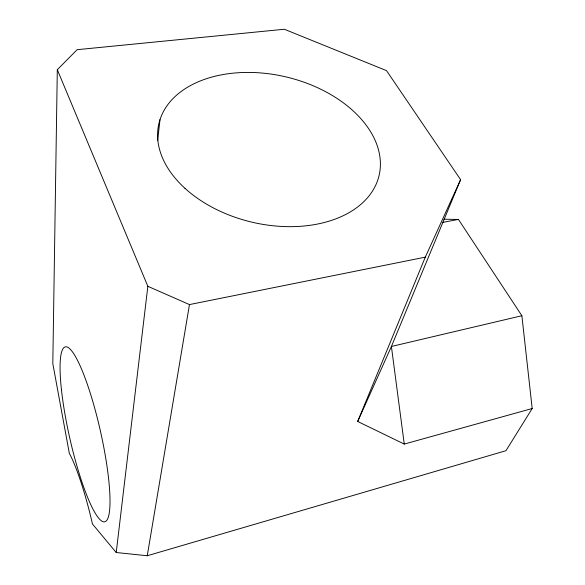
<?xml version="1.0" encoding="UTF-8"?>
<svg xmlns="http://www.w3.org/2000/svg" width="585" height="585" viewBox="0 0 585 585"><rect width="100%" height="100%" fill="white"/><g stroke="black" fill="none" stroke-linecap="round" stroke-linejoin="round"><path stroke-width="0.88" d="M532.189 408.52L404.257 444.073L357.684 421.471L391.402 346.474L460.6 179.661L386.524 70.639L284.332 29.25L77.118 49.688L57.308 69.71L52.811 363.607L69.337 453.382A80.752 12.314 76.7 0 1 92.481 524.036L116.218 552.518L147.252 555.75L505.952 450.706L532.189 408.52L521.878 315.732L458.443 219.433L443.971 219.214M157.657 140.532L159.99 119.647M116.218 552.518L147.844 286.299L57.308 69.71M147.252 555.75L189.467 304.58L425.295 257.144L460.6 179.661M357.684 421.471L425.295 257.144M521.878 315.732L391.402 346.474L404.257 444.073M442.362 222.454L458.443 219.433M147.844 286.299L189.467 304.58M184.962 188.311A113.11 74.595 13.3 0 0 374.334 187.931A113.11 74.595 13.3 0 0 247.638 72.423A113.11 74.595 13.3 0 0 184.962 188.311M61.425 389.486A89.651 15.722 77.3 0 0 103.925 521.864A89.651 15.722 77.3 0 0 89.805 391.709A89.651 15.722 77.3 0 0 61.425 389.486"/></g></svg>
